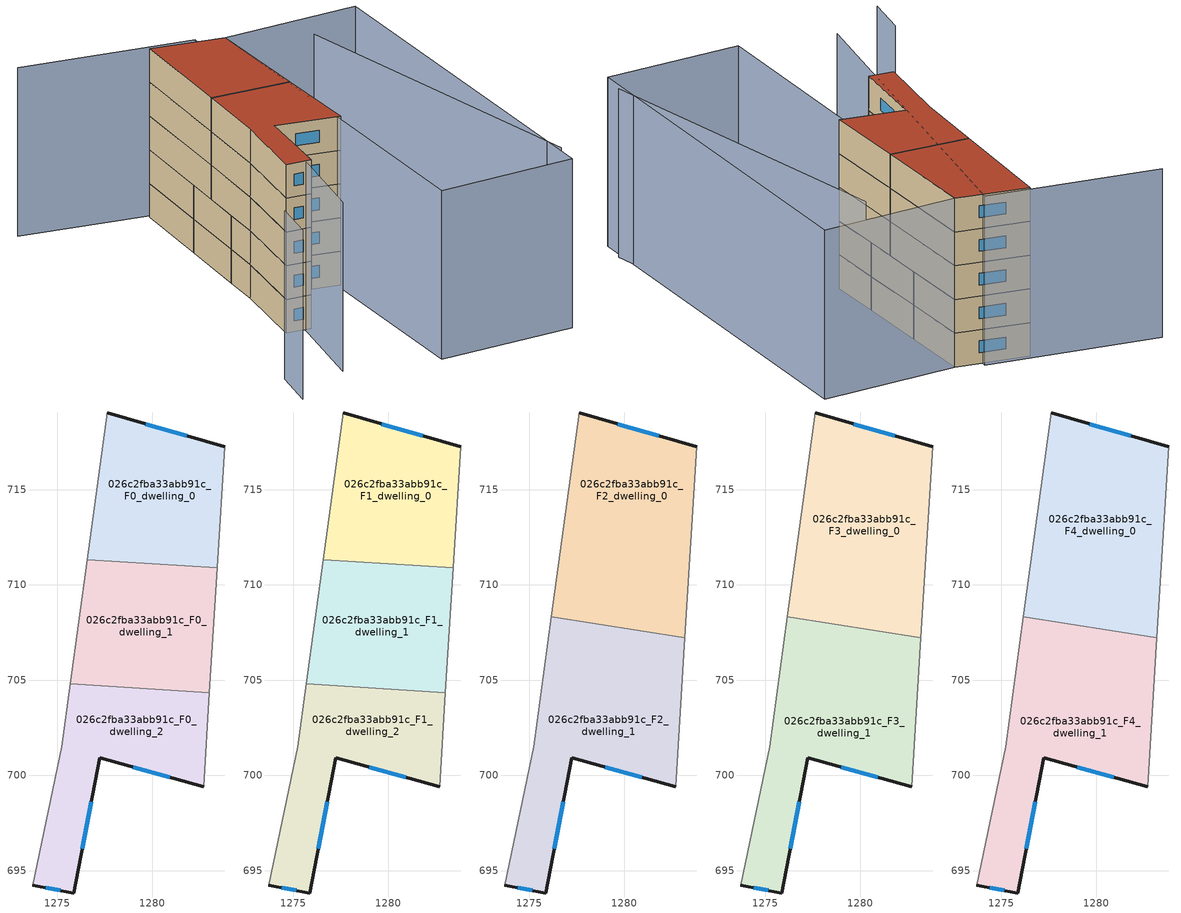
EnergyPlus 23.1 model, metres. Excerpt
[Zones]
026c2fba33abb91c_F0_dwelling_0
 floor ground (EU_floor_Construction): 1283.82,717.25 1283.42,710.9 1276.59,711.33 1277.64,719.03 z0
 wall outside (EU_wall_Construction): 1283.82,717.25 1277.64,719.03 z0:3
 wall adiabatic (EU_wall_Construction): 1283.42,710.9 1283.82,717.25 / 1277.64,719.03 1276.59,711.33 z0:3
 wall to 026c2fba33abb91c_F0_dwelling_1 (EU_wall_Construction): 1276.59,711.32 1283.42,710.9 z0:3
 window (EU_Window_Construction): 1281.81,717.83 1279.65,718.45 z0.98:2.02
026c2fba33abb91c_F0_dwelling_1
 floor ground (EU_floor_Construction): 1283.42,710.9 1283.01,704.34 1275.7,704.8 1276.59,711.33 z0
 wall adiabatic (EU_wall_Construction): 1283.01,704.34 1283.42,710.9 / 1276.59,711.33 1275.7,704.8 z0:3
 wall to 026c2fba33abb91c_F0_dwelling_2 (EU_wall_Construction): 1275.7,704.8 1283.01,704.34 z0:3
026c2fba33abb91c_F0_dwelling_2
 floor ground (EU_floor_Construction): 1283.01,704.34 1282.7,699.39 1277.24,700.93 1275.87,693.82 1273.72,694.23 1275.25,701.49 1275.7,704.8 z0
 wall outside (EU_wall_Construction): 1273.72,694.23 1275.87,693.82 1277.24,700.93 1282.7,699.39 z0:3
 wall adiabatic (EU_wall_Construction): 1275.7,704.8 1275.25,701.49 1273.72,694.23 / 1282.7,699.39 1283.01,704.34 z0:3
 window (EU_Window_Construction): 1274.42,694.1 1275.17,693.96 / 1279.01,700.43 1280.92,699.89 / 1276.31,696.13 1276.79,698.62 z0.98:2.02
026c2fba33abb91c_F1_dwelling_0
 floor to 026c2fba33abb91c_F0_dwelling_0 (EU_floor_Construction): 1283.82,717.25 1283.42,710.9 1276.59,711.33 1277.64,719.03 z3
 wall outside (EU_wall_Construction): 1283.82,717.25 1277.64,719.03 z3:6
 wall adiabatic (EU_wall_Construction): 1283.42,710.9 1283.82,717.25 / 1277.64,719.03 1276.59,711.33 z3:6
 wall to 026c2fba33abb91c_F1_dwelling_1 (EU_wall_Construction): 1276.59,711.32 1283.42,710.9 z3:6
 window (EU_Window_Construction): 1281.81,717.83 1279.65,718.45 z3.98:5.02
026c2fba33abb91c_F1_dwelling_1
 floor to 026c2fba33abb91c_F0_dwelling_1 (EU_floor_Construction): 1283.42,710.9 1283.01,704.34 1275.7,704.8 1276.59,711.33 z3
 wall adiabatic (EU_wall_Construction): 1283.01,704.34 1283.42,710.9 / 1276.59,711.33 1275.7,704.8 z3:6
 wall to 026c2fba33abb91c_F1_dwelling_2 (EU_wall_Construction): 1275.7,704.8 1283.01,704.34 z3:6
026c2fba33abb91c_F1_dwelling_2
 floor to 026c2fba33abb91c_F0_dwelling_2 (EU_floor_Construction): 1283.01,704.34 1282.7,699.39 1277.24,700.93 1275.87,693.82 1273.72,694.23 1275.25,701.49 1275.7,704.8 z3
 wall outside (EU_wall_Construction): 1273.72,694.23 1275.87,693.82 1277.24,700.93 1282.7,699.39 z3:6
 wall adiabatic (EU_wall_Construction): 1275.7,704.8 1275.25,701.49 1273.72,694.23 / 1282.7,699.39 1283.01,704.34 z3:6
 window (EU_Window_Construction): 1274.42,694.1 1275.17,693.96 / 1279.01,700.43 1280.92,699.89 / 1276.31,696.13 1276.79,698.62 z3.98:5.02
026c2fba33abb91c_F2_dwelling_0
 floor to 026c2fba33abb91c_F1_dwelling_0 (EU_floor_Construction): 1283.82,717.25 1283.42,710.9 1276.59,711.33 1277.64,719.03 z6
 floor to 026c2fba33abb91c_F1_dwelling_1 (EU_floor_Construction): 1283.42,710.9 1283.19,707.23 1276.18,708.34 1276.59,711.33 z6
 wall outside (EU_wall_Construction): 1283.82,717.25 1277.64,719.03 z6:9
 wall adiabatic (EU_wall_Construction): 1283.19,707.23 1283.82,717.25 / 1277.64,719.03 1276.18,708.34 z6:9
 wall to 026c2fba33abb91c_F2_dwelling_1 (EU_wall_Construction): 1276.18,708.34 1283.19,707.23 z6:9
 window (EU_Window_Construction): 1281.81,717.83 1279.65,718.45 z6.98:8.02
026c2fba33abb91c_F2_dwelling_1
 floor to 026c2fba33abb91c_F1_dwelling_1 (EU_floor_Construction): 1283.19,707.23 1283.01,704.34 1275.7,704.8 1276.18,708.34 z6
 floor to 026c2fba33abb91c_F1_dwelling_2 (EU_floor_Construction): 1283.01,704.34 1282.7,699.39 1277.24,700.93 1275.87,693.82 1273.72,694.23 1275.25,701.49 1275.7,704.8 z6
 wall outside (EU_wall_Construction): 1273.72,694.23 1275.87,693.82 1277.24,700.93 1282.7,699.39 z6:9
 wall adiabatic (EU_wall_Construction): 1276.18,708.34 1275.25,701.49 1273.72,694.23 / 1282.7,699.39 1283.19,707.23 z6:9
 window (EU_Window_Construction): 1274.42,694.1 1275.17,693.96 / 1279.01,700.43 1280.92,699.89 / 1276.31,696.13 1276.79,698.62 z6.98:8.02
026c2fba33abb91c_F3_dwelling_0
 floor to 026c2fba33abb91c_F2_dwelling_0 (EU_floor_Construction): 1283.82,717.25 1283.19,707.23 1276.18,708.34 1277.64,719.03 z9
 wall outside (EU_wall_Construction): 1283.82,717.25 1277.64,719.03 z9:12
 wall adiabatic (EU_wall_Construction): 1283.19,707.23 1283.82,717.25 / 1277.64,719.03 1276.18,708.34 z9:12
 wall to 026c2fba33abb91c_F3_dwelling_1 (EU_wall_Construction): 1276.18,708.34 1283.19,707.23 z9:12
 window (EU_Window_Construction): 1281.81,717.83 1279.65,718.45 z9.98:11.02
026c2fba33abb91c_F3_dwelling_1
 floor to 026c2fba33abb91c_F2_dwelling_1 (EU_floor_Construction): 1283.19,707.23 1282.7,699.39 1277.24,700.93 1275.87,693.82 1273.72,694.23 1275.25,701.49 1276.18,708.34 z9
 wall outside (EU_wall_Construction): 1273.72,694.23 1275.87,693.82 1277.24,700.93 1282.7,699.39 z9:12
 wall adiabatic (EU_wall_Construction): 1276.18,708.34 1275.25,701.49 1273.72,694.23 / 1282.7,699.39 1283.19,707.23 z9:12
 window (EU_Window_Construction): 1274.42,694.1 1275.17,693.96 / 1279.01,700.43 1280.92,699.89 / 1276.31,696.13 1276.79,698.62 z9.98:11.02
026c2fba33abb91c_F4_dwelling_0
 floor to 026c2fba33abb91c_F3_dwelling_0 (EU_floor_Construction): 1283.82,717.25 1283.19,707.23 1276.18,708.34 1277.64,719.03 z12
 wall outside (EU_wall_Construction): 1283.82,717.25 1277.64,719.03 z12:15
 wall adiabatic (EU_wall_Construction): 1283.19,707.23 1283.82,717.25 / 1277.64,719.03 1276.18,708.34 z12:15
 wall to 026c2fba33abb91c_F4_dwelling_1 (EU_wall_Construction): 1276.18,708.34 1283.19,707.23 z12:15
 window (EU_Window_Construction): 1281.81,717.83 1279.65,718.45 z12.98:14.02
 roof outside (EU_roof_Construction): 1283.19,707.23 1283.82,717.25 1277.64,719.03 1276.18,708.34 z15
026c2fba33abb91c_F4_dwelling_1
 floor to 026c2fba33abb91c_F3_dwelling_1 (EU_floor_Construction): 1283.19,707.23 1282.7,699.39 1277.24,700.93 1275.87,693.82 1273.72,694.23 1275.25,701.49 1276.18,708.34 z12
 wall outside (EU_wall_Construction): 1273.72,694.23 1275.87,693.82 1277.24,700.93 1282.7,699.39 z12:15
 wall adiabatic (EU_wall_Construction): 1276.18,708.34 1275.25,701.49 1273.72,694.23 / 1282.7,699.39 1283.19,707.23 z12:15
 window (EU_Window_Construction): 1274.42,694.1 1275.17,693.96 / 1279.01,700.43 1280.92,699.89 / 1276.31,696.13 1276.79,698.62 z12.98:14.02
 roof outside (EU_roof_Construction): 1282.7,699.39 1283.19,707.23 1276.18,708.34 1275.25,701.49 1273.72,694.23 1275.87,693.82 1277.24,700.93 z15
shading: 1268.47,686.98 1267.45,683.01 / 1293.8,684.16 1290.11,713.67 / 1266.81,722.16 1281.66,718.33 / 1281.66,718.33 1273.21,685.6 / 1281.07,682.85 1283.82,717.25 / 1283.82,717.25 1296,716.28 / 1296,716.28 1293.25,681.88 / 1293.25,681.88 1281.07,682.85 z0:15
[Building]
EU S2 Campaign: North Axis=0; Terrain=City; Solar Distribution=FullExterior
[Site:Location]
Bologna: Latitude=44.5; Longitude=11.25; Time Zone=1; Elevation=37
[SizingPeriod:WeatherFileDays]
AnnualSizingPeriod: Begin Month=1; Begin Day of Month=1; End Month=12; End Day of Month=31; Day of Week for Start Day=Monday; Use Weather File Daylight Saving Period=No; Use Weather File Rain and Snow Indicators=No
[MATERIAL]
EU_InternalMass_Material: Roughness=MediumRough; Thickness=0.1; Conductivity=1; Density=1800; Specific Heat=900; Thermal Absorptance=0.9; Solar Absorptance=0.7; Visible Absorptance=0.7
[MATERIAL:NOMASS] Roughness=MediumRough; Thermal Absorptance=0.9; Solar Absorptance=0.7; Visible Absorptance=0.7
Name | Thermal Resistance
EU_wall_NoMass | 0.905828
EU_roof_NoMass | 0.37593
EU_floor_NoMass | 0.67114
[WINDOWMATERIAL:SIMPLEGLAZINGSYSTEM]
EU_Window_SimpleGlazing: UFactor=4.52486; Solar Heat Gain Coefficient=0.85; Visible Transmittance=0.85
[CONSTRUCTION]
EU_wall_Construction: EU_wall_NoMass
EU_roof_Construction: EU_roof_NoMass
EU_floor_Construction: EU_floor_NoMass
EU_Window_Construction: EU_Window_SimpleGlazing
EU_InternalMass_Construction: EU_InternalMass_Material
[ZONE] Type=1; Multiplier=1; Ceiling Height=autocalculate; Floor Area=autocalculate; Part of Total Floor Area=Yes
Name | Volume
026c2fba33abb91c_F0_dwelling_0; 026c2fba33abb91c_F1_dwelling_0 | 139.589
026c2fba33abb91c_F2_dwelling_0 | 209.375
026c2fba33abb91c_F3_dwelling_0; 026c2fba33abb91c_F4_dwelling_0; 026c2fba33abb91c_F2_dwelling_1 | 209.38
026c2fba33abb91c_F0_dwelling_1 | 139.587
026c2fba33abb91c_F1_dwelling_1 | 139.586
026c2fba33abb91c_F3_dwelling_1; 026c2fba33abb91c_F4_dwelling_1 | 209.383
026c2fba33abb91c_F0_dwelling_2; 026c2fba33abb91c_F1_dwelling_2 | 139.583
[INTERNALMASS] Construction=EU_InternalMass_Construction
Name | Zone or ZoneList | Surface Area
026c2fba33abb91c_F0_dwelling_0_EU_InternalMass | 026c2fba33abb91c_F0_dwelling_0 | 46.5299
026c2fba33abb91c_F0_dwelling_1_EU_InternalMass | 026c2fba33abb91c_F0_dwelling_1 | 46.529
026c2fba33abb91c_F0_dwelling_2_EU_InternalMass | 026c2fba33abb91c_F0_dwelling_2 | 46.5276
026c2fba33abb91c_F1_dwelling_0_EU_InternalMass | 026c2fba33abb91c_F1_dwelling_0 | 46.5299
026c2fba33abb91c_F1_dwelling_1_EU_InternalMass | 026c2fba33abb91c_F1_dwelling_1 | 46.529
026c2fba33abb91c_F1_dwelling_2_EU_InternalMass | 026c2fba33abb91c_F1_dwelling_2 | 46.5276
026c2fba33abb91c_F2_dwelling_0_EU_InternalMass | 026c2fba33abb91c_F2_dwelling_0 | 69.7936
026c2fba33abb91c_F2_dwelling_1_EU_InternalMass | 026c2fba33abb91c_F2_dwelling_1 | 69.7941
026c2fba33abb91c_F3_dwelling_0_EU_InternalMass | 026c2fba33abb91c_F3_dwelling_0 | 69.7936
026c2fba33abb91c_F3_dwelling_1_EU_InternalMass | 026c2fba33abb91c_F3_dwelling_1 | 69.7941
026c2fba33abb91c_F4_dwelling_0_EU_InternalMass | 026c2fba33abb91c_F4_dwelling_0 | 69.7936
026c2fba33abb91c_F4_dwelling_1_EU_InternalMass | 026c2fba33abb91c_F4_dwelling_1 | 69.7941
[OTHEREQUIPMENT] Fuel Type=Electricity; Design Level Calculation Method=Watts/Area; Power per Zone Floor Area=1; Fraction Latent=0; Fraction Radiant=0; Fraction Lost=0; Carbon Dioxide Generation Rate=0; EndUse Subcategory=EU_Step8_InternalGains
Name | Zone or ZoneList or Space or SpaceList | Schedule
EU_Step8_InternalGain_026c2fba33abb91c_F0_dwelling_0_f000 | 026c2fba33abb91c_F0_dwelling_0 | EU_Step8_GainSchedule_026c2fba33abb91c_F0_dwelling_0_f000
EU_Step8_InternalGain_026c2fba33abb91c_F0_dwelling_1_f000 | 026c2fba33abb91c_F0_dwelling_1 | EU_Step8_GainSchedule_026c2fba33abb91c_F0_dwelling_1_f000
EU_Step8_InternalGain_026c2fba33abb91c_F0_dwelling_2_f000 | 026c2fba33abb91c_F0_dwelling_2 | EU_Step8_GainSchedule_026c2fba33abb91c_F0_dwelling_2_f000
EU_Step8_InternalGain_026c2fba33abb91c_F1_dwelling_0_f000 | 026c2fba33abb91c_F1_dwelling_0 | EU_Step8_GainSchedule_026c2fba33abb91c_F1_dwelling_0_f000
EU_Step8_InternalGain_026c2fba33abb91c_F1_dwelling_1_f000 | 026c2fba33abb91c_F1_dwelling_1 | EU_Step8_GainSchedule_026c2fba33abb91c_F1_dwelling_1_f000
EU_Step8_InternalGain_026c2fba33abb91c_F1_dwelling_2_f000 | 026c2fba33abb91c_F1_dwelling_2 | EU_Step8_GainSchedule_026c2fba33abb91c_F1_dwelling_2_f000
EU_Step8_InternalGain_026c2fba33abb91c_F2_dwelling_0_f000 | 026c2fba33abb91c_F2_dwelling_0 | EU_Step8_GainSchedule_026c2fba33abb91c_F2_dwelling_0_f000
EU_Step8_InternalGain_026c2fba33abb91c_F2_dwelling_1_f000 | 026c2fba33abb91c_F2_dwelling_1 | EU_Step8_GainSchedule_026c2fba33abb91c_F2_dwelling_1_f000
EU_Step8_InternalGain_026c2fba33abb91c_F3_dwelling_0_f000 | 026c2fba33abb91c_F3_dwelling_0 | EU_Step8_GainSchedule_026c2fba33abb91c_F3_dwelling_0_f000
EU_Step8_InternalGain_026c2fba33abb91c_F3_dwelling_1_f000 | 026c2fba33abb91c_F3_dwelling_1 | EU_Step8_GainSchedule_026c2fba33abb91c_F3_dwelling_1_f000
EU_Step8_InternalGain_026c2fba33abb91c_F4_dwelling_0_f000 | 026c2fba33abb91c_F4_dwelling_0 | EU_Step8_GainSchedule_026c2fba33abb91c_F4_dwelling_0_f000
EU_Step8_InternalGain_026c2fba33abb91c_F4_dwelling_1_f000 | 026c2fba33abb91c_F4_dwelling_1 | EU_Step8_GainSchedule_026c2fba33abb91c_F4_dwelling_1_f000
[ZONEVENTILATION:DESIGNFLOWRATE] Schedule=EU_AlwaysOn; Design Flow Rate Calculation Method=AirChanges/Hour; Air Changes per Hour=0.73129; Ventilation Type=Natural; Fan Pressure Rise=0; Fan Total Efficiency=1; Constant Term Coefficient=1; Temperature Term Coefficient=0; Velocity Term Coefficient=0; Velocity Squared Term Coefficient=0; Minimum Indoor Temperature=-100; Maximum Indoor Temperature=100; Delta Temperature=-100; Minimum Outdoor Temperature=-100; Maximum Outdoor Temperature=100; Maximum Wind Speed=40
Name | Zone or ZoneList or Space or SpaceList
EU_ConstantAir_026c2fba33abb91c_F0_dwelling_0 | 026c2fba33abb91c_F0_dwelling_0
EU_ConstantAir_026c2fba33abb91c_F0_dwelling_1 | 026c2fba33abb91c_F0_dwelling_1
EU_ConstantAir_026c2fba33abb91c_F0_dwelling_2 | 026c2fba33abb91c_F0_dwelling_2
EU_ConstantAir_026c2fba33abb91c_F1_dwelling_0 | 026c2fba33abb91c_F1_dwelling_0
EU_ConstantAir_026c2fba33abb91c_F1_dwelling_1 | 026c2fba33abb91c_F1_dwelling_1
EU_ConstantAir_026c2fba33abb91c_F1_dwelling_2 | 026c2fba33abb91c_F1_dwelling_2
EU_ConstantAir_026c2fba33abb91c_F2_dwelling_0 | 026c2fba33abb91c_F2_dwelling_0
EU_ConstantAir_026c2fba33abb91c_F2_dwelling_1 | 026c2fba33abb91c_F2_dwelling_1
EU_ConstantAir_026c2fba33abb91c_F3_dwelling_0 | 026c2fba33abb91c_F3_dwelling_0
EU_ConstantAir_026c2fba33abb91c_F3_dwelling_1 | 026c2fba33abb91c_F3_dwelling_1
EU_ConstantAir_026c2fba33abb91c_F4_dwelling_0 | 026c2fba33abb91c_F4_dwelling_0
EU_ConstantAir_026c2fba33abb91c_F4_dwelling_1 | 026c2fba33abb91c_F4_dwelling_1
[HVACTEMPLATE:THERMOSTAT] Constant Heating Setpoint=20; Constant Cooling Setpoint=50
EU_HeatOnly_026c2fba33abb91c_F0_dwelling_0; EU_HeatOnly_026c2fba33abb91c_F0_dwelling_1; EU_HeatOnly_026c2fba33abb91c_F0_dwelling_2; EU_HeatOnly_026c2fba33abb91c_F1_dwelling_0; EU_HeatOnly_026c2fba33abb91c_F1_dwelling_1; EU_HeatOnly_026c2fba33abb91c_F1_dwelling_2; EU_HeatOnly_026c2fba33abb91c_F2_dwelling_0; EU_HeatOnly_026c2fba33abb91c_F2_dwelling_1; EU_HeatOnly_026c2fba33abb91c_F3_dwelling_0; EU_HeatOnly_026c2fba33abb91c_F3_dwelling_1; EU_HeatOnly_026c2fba33abb91c_F4_dwelling_0; EU_HeatOnly_026c2fba33abb91c_F4_dwelling_1
[HVACTEMPLATE:ZONE:IDEALLOADSAIRSYSTEM] System Availability Schedule=EU_AlwaysOn; Maximum Heating Supply Air Temperature=50; Minimum Cooling Supply Air Temperature=13; Maximum Heating Supply Air Humidity Ratio=0.0156; Minimum Cooling Supply Air Humidity Ratio=0.0077; Heating Limit=NoLimit; Cooling Limit=NoLimit; Heating Availability Schedule=EU_AlwaysOn; Cooling Availability Schedule=EU_CoolingOff; Dehumidification Control Type=ConstantSensibleHeatRatio; Cooling Sensible Heat Ratio=0.7; Dehumidification Setpoint=60; Humidification Control Type=None; Humidification Setpoint=30; Outdoor Air Method=None; Outdoor Air Flow Rate per Person=0.00944; Outdoor Air Flow Rate per Zone Floor Area=0; Outdoor Air Flow Rate per Zone=0; Demand Controlled Ventilation Type=None; Outdoor Air Economizer Type=NoEconomizer; Heat Recovery Type=None; Sensible Heat Recovery Effectiveness=0.7; Latent Heat Recovery Effectiveness=0.65
Name | Template Thermostat
026c2fba33abb91c_F0_dwelling_0 | EU_HeatOnly_026c2fba33abb91c_F0_dwelling_0
026c2fba33abb91c_F0_dwelling_1 | EU_HeatOnly_026c2fba33abb91c_F0_dwelling_1
026c2fba33abb91c_F0_dwelling_2 | EU_HeatOnly_026c2fba33abb91c_F0_dwelling_2
026c2fba33abb91c_F1_dwelling_0 | EU_HeatOnly_026c2fba33abb91c_F1_dwelling_0
026c2fba33abb91c_F1_dwelling_1 | EU_HeatOnly_026c2fba33abb91c_F1_dwelling_1
026c2fba33abb91c_F1_dwelling_2 | EU_HeatOnly_026c2fba33abb91c_F1_dwelling_2
026c2fba33abb91c_F2_dwelling_0 | EU_HeatOnly_026c2fba33abb91c_F2_dwelling_0
026c2fba33abb91c_F2_dwelling_1 | EU_HeatOnly_026c2fba33abb91c_F2_dwelling_1
026c2fba33abb91c_F3_dwelling_0 | EU_HeatOnly_026c2fba33abb91c_F3_dwelling_0
026c2fba33abb91c_F3_dwelling_1 | EU_HeatOnly_026c2fba33abb91c_F3_dwelling_1
026c2fba33abb91c_F4_dwelling_0 | EU_HeatOnly_026c2fba33abb91c_F4_dwelling_0
026c2fba33abb91c_F4_dwelling_1 | EU_HeatOnly_026c2fba33abb91c_F4_dwelling_1
[SIZING:ZONE] Zone Cooling Design Supply Air Temperature Input Method=SupplyAirTemperature; Zone Cooling Design Supply Air Temperature=13; Zone Heating Design Supply Air Temperature Input Method=SupplyAirTemperature; Zone Heating Design Supply Air Temperature=50; Zone Cooling Design Supply Air Humidity Ratio=0.008; Zone Heating Design Supply Air Humidity Ratio=0.008; Cooling Design Air Flow Method=DesignDay; Cooling Design Air Flow Rate=0; Cooling Minimum Air Flow per Zone Floor Area=0.000762; Cooling Minimum Air Flow=0; Cooling Minimum Air Flow Fraction=0.2; Heating Design Air Flow Method=DesignDay; Heating Design Air Flow Rate=0; Heating Maximum Air Flow per Zone Floor Area=0.002032; Heating Maximum Air Flow=0.141576; Heating Maximum Air Flow Fraction=0.3; Account for Dedicated Outdoor Air System=No; Dedicated Outdoor Air System Control Strategy=NeutralSupplyAir; Dedicated Outdoor Air Low Setpoint Temperature for Design=autosize; Dedicated Outdoor Air High Setpoint Temperature for Design=autosize; Zone Load Sizing Method=Sensible Load Only No Latent Load; Zone Latent Cooling Design Supply Air Humidity Ratio Input Method=HumidityRatioDifference; Zone Cooling Design Supply Air Humidity Ratio Difference=0.005; Zone Latent Heating Design Supply Air Humidity Ratio Input Method=HumidityRatioDifference; Zone Humidification Design Supply Air Humidity Ratio Difference=0.005
026c2fba33abb91c_F0_dwelling_0; 026c2fba33abb91c_F0_dwelling_1; 026c2fba33abb91c_F0_dwelling_2; 026c2fba33abb91c_F1_dwelling_0; 026c2fba33abb91c_F1_dwelling_1; 026c2fba33abb91c_F1_dwelling_2; 026c2fba33abb91c_F2_dwelling_0; 026c2fba33abb91c_F2_dwelling_1; 026c2fba33abb91c_F3_dwelling_0; 026c2fba33abb91c_F3_dwelling_1; 026c2fba33abb91c_F4_dwelling_0; 026c2fba33abb91c_F4_dwelling_1
[SCHEDULE:CONSTANT]
Name | Hourly Value
EU_AlwaysOn | 1
EU_CoolingOff | 0
[SCHEDULE:FILE] Column Number=1; Rows to Skip at Top=0; Number of Hours of Data=8760; Column Separator=Comma; Interpolate to Timestep=No; Minutes per Item=60; Adjust Schedule for Daylight Savings=Yes
Name | File
EU_Step8_GainSchedule_026c2fba33abb91c_F0_dwelling_0_f000 | ../../schedules/026c2fba33abb91c/026c2fba33abb91c_F0_dwelling_0_f000_gain.csv
EU_Step8_GainSchedule_026c2fba33abb91c_F0_dwelling_1_f000 | ../../schedules/026c2fba33abb91c/026c2fba33abb91c_F0_dwelling_1_f000_gain.csv
EU_Step8_GainSchedule_026c2fba33abb91c_F0_dwelling_2_f000 | ../../schedules/026c2fba33abb91c/026c2fba33abb91c_F0_dwelling_2_f000_gain.csv
EU_Step8_GainSchedule_026c2fba33abb91c_F1_dwelling_0_f000 | ../../schedules/026c2fba33abb91c/026c2fba33abb91c_F1_dwelling_0_f000_gain.csv
EU_Step8_GainSchedule_026c2fba33abb91c_F1_dwelling_1_f000 | ../../schedules/026c2fba33abb91c/026c2fba33abb91c_F1_dwelling_1_f000_gain.csv
EU_Step8_GainSchedule_026c2fba33abb91c_F1_dwelling_2_f000 | ../../schedules/026c2fba33abb91c/026c2fba33abb91c_F1_dwelling_2_f000_gain.csv
EU_Step8_GainSchedule_026c2fba33abb91c_F2_dwelling_0_f000 | ../../schedules/026c2fba33abb91c/026c2fba33abb91c_F2_dwelling_0_f000_gain.csv
EU_Step8_GainSchedule_026c2fba33abb91c_F2_dwelling_1_f000 | ../../schedules/026c2fba33abb91c/026c2fba33abb91c_F2_dwelling_1_f000_gain.csv
EU_Step8_GainSchedule_026c2fba33abb91c_F3_dwelling_0_f000 | ../../schedules/026c2fba33abb91c/026c2fba33abb91c_F3_dwelling_0_f000_gain.csv
EU_Step8_GainSchedule_026c2fba33abb91c_F3_dwelling_1_f000 | ../../schedules/026c2fba33abb91c/026c2fba33abb91c_F3_dwelling_1_f000_gain.csv
EU_Step8_GainSchedule_026c2fba33abb91c_F4_dwelling_0_f000 | ../../schedules/026c2fba33abb91c/026c2fba33abb91c_F4_dwelling_0_f000_gain.csv
EU_Step8_GainSchedule_026c2fba33abb91c_F4_dwelling_1_f000 | ../../schedules/026c2fba33abb91c/026c2fba33abb91c_F4_dwelling_1_f000_gain.csv
